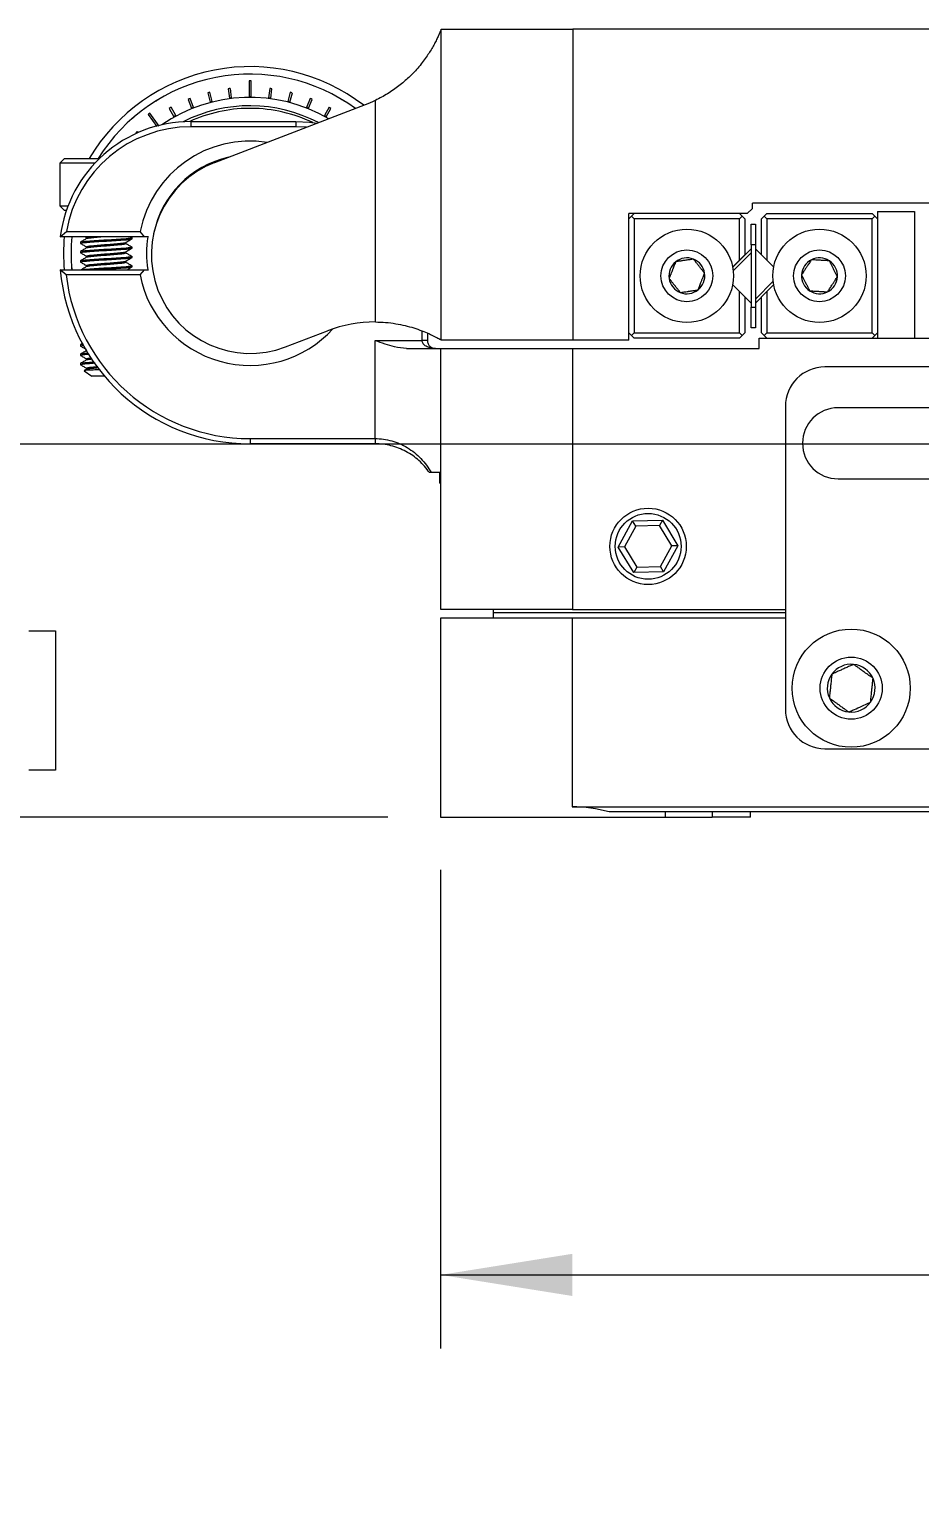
# Model space of a CAD drawing. Header units: millimetres. Extents: x 2 to 278, y 1 to 215.
# Drawn here: x 30.96 to 52.44, y 88.8 to 124.09 of the extents above; entities that cross this region are included whole.
import ezdxf

# ---------------------------------------------------------------- set-up
doc = ezdxf.new("R2010")
doc.units = ezdxf.units.MM
doc.styles.add('SLDTEXTSTYLE0', font='TXT', dxfattribs={"width": 0.75})
doc.dimstyles.new('SLDDIMSTYLE0', dxfattribs={"dimtxt": 2.116667, "dimasz": 3.175, "dimexe": 0, "dimexo": 0.0625, "dimgap": 0.529167, "dimtad": 0, "dimtih": 1, "dimtoh": 1, "dimdec": 1, "dimlfac": 2, "dimrnd": 1e-09, "dimzin": 12, "dimdsep": 46, "dimtxsty": 'SLDTEXTSTYLE0', "dimsah": 1, "dimcen": 0.09, "dimadec": 0, "dimazin": 3, "dimtfac": 1, "dimtdec": 1, "dimtofl": 0, "dimtmove": 0, "dimatfit": 3, "dimfxl": 1, "dimfrac": 2, "dimtolj": 1, "dimtzin": 12, "dimarcsym": 0})
doc.dimstyles.new('SLDDIMSTYLE5', dxfattribs={"dimtxt": 2.116667, "dimasz": 3.175, "dimexe": 0, "dimexo": 0.0625, "dimgap": 0.529167, "dimtad": 0, "dimtih": 1, "dimtoh": 1, "dimdec": 1, "dimlfac": 2, "dimrnd": 1e-09, "dimzin": 4, "dimdsep": 46, "dimtxsty": 'SLDTEXTSTYLE0', "dimsah": 1, "dimcen": 0.09, "dimadec": 0, "dimazin": 1, "dimtfac": 1, "dimtdec": 1, "dimtmove": 0, "dimatfit": 0, "dimfxl": 1, "dimfrac": 2, "dimtolj": 1, "dimtzin": 12, "dimarcsym": 0})

# ---------------------------------------------------------------- blocks, each defined once
blk = doc.blocks.new('_D_7')
at = {"color": 7, "linetype": 'Continuous', "lineweight": 0}
for p, q in [((97.852, 108.976), (97.852, 92.279)), ((40.882, 103.823), (40.882, 92.279)), ((65.489, 96.009), (64.845, 96.009)), ((64.845, 96.009), (64.845, 92.646)), ((73.246, 96.009), (73.89, 96.009)), ((73.89, 96.009), (73.89, 92.646)), ((40.882, 94.057), (62.308, 94.057)), ((97.852, 94.057), (76.427, 94.057)), ((64.845, 92.646), (65.489, 92.646)), ((73.89, 92.646), (73.246, 92.646))]:
    blk.add_line(p, q, dxfattribs=at)
at = {"color": 7, "linetype": 'Continuous', "lineweight": 18}
for points in [[(40.882, 94.057), (44.057, 93.549), (44.057, 94.565)], [(97.852, 94.057), (94.677, 94.565), (94.677, 93.549)]]:
    blk.add_solid(points, dxfattribs=at)
at = {"color": 7, "linetype": 'Continuous', "lineweight": 18, "char_height": 2.1167, "attachment_point": 1, "style": 'SLDTEXTSTYLE0'}
for s, insert in [('113.9mm', (63.203, 99.167)), ('4.49in', (65.489, 95.375)), ('NOMINAL', (62.737, 91.582))]:
    blk.add_mtext(s, dxfattribs=dict(at, insert=insert))
blk = doc.blocks.new('_D_8')
at = {"color": 7, "linetype": 'Continuous', "lineweight": 0}
for p, q in [((27.064, 114.088), (27.064, 120.438)), ((55.233, 114.088), (25.286, 114.088)), ((23.186, 109.591), (22.542, 109.591)), ((22.542, 109.591), (22.542, 106.228)), ((30.943, 109.591), (31.587, 109.591)), ((31.587, 109.591), (31.587, 106.228)), ((22.542, 106.228), (23.186, 106.228)), ((31.587, 106.228), (30.943, 106.228)), ((39.612, 105.093), (25.286, 105.093)), ((27.064, 105.093), (27.064, 98.743))]:
    blk.add_line(p, q, dxfattribs=at)
at = {"color": 7, "linetype": 'Continuous', "lineweight": 18}
for points in [[(27.064, 114.088), (27.572, 117.263), (26.556, 117.263)], [(27.064, 105.093), (26.556, 101.918), (27.572, 101.918)]]:
    blk.add_solid(points, dxfattribs=at)
at = {"color": 7, "linetype": 'Continuous', "lineweight": 18, "char_height": 2.1167, "attachment_point": 1, "style": 'SLDTEXTSTYLE0'}
for s, insert in [('18.0mm', (21.682, 112.749)), ('0.71in', (23.186, 108.956))]:
    blk.add_mtext(s, dxfattribs=dict(at, insert=insert))

msp = doc.modelspace()

# ---------------------------------------------------------------- linework, layer by layer
at = {"color": 7, "linetype": 'Continuous', "lineweight": 18}
for p, q in [((40.895, 116.6), (40.895, 124.093)), ((40.895, 124.093), (44.07, 124.093)), ((44.07, 124.093), (44.07, 116.6)), ((70.219, 124.093), (44.07, 124.093)), ((36.259, 122.846), (36.259, 122.464)), ((36.31, 122.464), (36.31, 122.846)), ((35.265, 122.561), (35.322, 122.339)), ((35.371, 122.352), (35.314, 122.574)), ((35.758, 122.659), (35.787, 122.431)), ((35.837, 122.437), (35.808, 122.665)), ((36.761, 122.665), (36.732, 122.437)), ((36.782, 122.431), (36.811, 122.659)), ((37.255, 122.574), (37.197, 122.352)), ((37.247, 122.339), (37.304, 122.561)), ((34.335, 122.186), (34.445, 121.985)), ((34.49, 122.01), (34.379, 122.211)), ((34.788, 122.403), (34.873, 122.19)), ((34.92, 122.208), (34.835, 122.422)), ((35.432, 120.881), (39.073, 122.278)), ((36.253, 122.179), (36.253, 122.185)), ((36.316, 122.179), (36.316, 122.185)), ((37.733, 122.422), (37.649, 122.208)), ((37.696, 122.19), (37.781, 122.403)), ((38.189, 122.211), (38.079, 122.01)), ((38.123, 121.985), (38.234, 122.186)), ((39.307, 117.035), (39.307, 122.379)), ((33.823, 122.038), (34.031, 121.751)), ((34.088, 121.759), (33.864, 122.068)), ((34.856, 121.868), (34.856, 121.741)), ((34.856, 121.868), (37.389, 121.868)), ((37.389, 121.868), (37.389, 121.741)), ((33.527, 121.592), (33.539, 121.579)), ((33.592, 121.597), (33.564, 121.627)), ((37.389, 121.741), (34.856, 121.741)), ((37.645, 121.73), (37.389, 121.741)), ((31.805, 120.975), (31.693, 120.862)), ((31.693, 120.862), (31.693, 119.837)), ((32.537, 120.862), (31.693, 120.862)), ((31.805, 120.975), (32.648, 120.975)), ((31.693, 119.837), (31.805, 119.725)), ((31.693, 119.837), (31.894, 119.837)), ((31.853, 119.725), (31.805, 119.725)), ((45.423, 116.6), (45.423, 119.648)), ((48.281, 119.648), (45.423, 119.648)), ((45.487, 119.585), (45.55, 119.648)), ((48.096, 119.648), (48.16, 119.585)), ((48.281, 119.648), (48.408, 119.775)), ((66.039, 119.902), (48.408, 119.902)), ((48.408, 119.775), (48.408, 119.902)), ((48.687, 119.585), (48.75, 119.648)), ((48.75, 119.648), (51.296, 119.648)), ((51.296, 119.648), (51.36, 119.585)), ((51.423, 119.696), (51.423, 119.521)), ((51.423, 119.696), (52.312, 119.696)), ((52.312, 119.696), (52.312, 116.648)), ((45.423, 119.521), (45.487, 119.585)), ((45.487, 119.585), (45.55, 119.521)), ((45.55, 119.521), (45.55, 116.775)), ((48.096, 119.521), (45.55, 119.521)), ((48.16, 119.585), (48.096, 119.521)), ((48.096, 118.528), (48.096, 119.521)), ((48.16, 119.585), (48.223, 119.521)), ((48.223, 119.521), (48.223, 118.655)), ((48.377, 119.395), (48.477, 119.395)), ((48.377, 118.895), (48.377, 119.395)), ((48.477, 119.395), (48.477, 118.895)), ((48.623, 119.521), (48.687, 119.585)), ((48.623, 118.655), (48.623, 119.521)), ((48.687, 119.585), (48.75, 119.521)), ((51.296, 119.521), (48.75, 119.521)), ((48.75, 119.521), (48.75, 118.528)), ((51.36, 119.585), (51.296, 119.521)), ((51.296, 116.775), (51.296, 119.521)), ((51.36, 119.585), (51.423, 119.521)), ((51.423, 119.521), (51.423, 116.775)), ((31.705, 119.09), (31.853, 119.217)), ((33.737, 119.09), (31.705, 119.09)), ((31.853, 119.217), (33.63, 119.217)), ((32.193, 118.959), (32.193, 118.931)), ((32.303, 119.09), (32.339, 119.069)), ((32.339, 119.072), (32.339, 119.046)), ((33.297, 118.931), (33.297, 118.959)), ((33.429, 119.064), (33.386, 119.09)), ((33.443, 119.044), (33.443, 119.072)), ((33.737, 119.09), (33.63, 119.217)), ((33.837, 119.09), (33.737, 119.09)), ((32.193, 118.734), (32.193, 118.706)), ((32.339, 118.847), (32.339, 118.821)), ((32.339, 118.622), (32.339, 118.596)), ((33.297, 118.706), (33.297, 118.734)), ((33.443, 118.819), (33.443, 118.847)), ((33.443, 118.594), (33.443, 118.622)), ((47.929, 118.354), (48.377, 118.802)), ((47.942, 118.267), (48.377, 118.702)), ((48.223, 118.655), (48.096, 118.528)), ((48.477, 118.895), (48.377, 118.895)), ((48.377, 118.895), (48.377, 117.395)), ((48.477, 118.895), (48.477, 117.395)), ((48.623, 118.655), (48.477, 118.802)), ((48.75, 118.528), (48.623, 118.655)), ((31.846, 118.169), (31.705, 118.296)), ((31.705, 118.296), (33.737, 118.296)), ((32.193, 118.509), (32.193, 118.481)), ((32.293, 118.416), (32.3, 118.417)), ((32.339, 118.397), (32.339, 118.371)), ((33.297, 118.481), (33.297, 118.509)), ((33.443, 118.369), (33.443, 118.397)), ((33.63, 118.169), (33.737, 118.296)), ((33.737, 118.296), (33.837, 118.296)), ((48.096, 118.528), (47.928, 118.36)), ((48.918, 118.36), (48.75, 118.528)), ((33.63, 118.169), (31.846, 118.169)), ((47.928, 117.936), (48.096, 117.768)), ((48.477, 117.588), (48.906, 118.017)), ((48.75, 117.768), (48.918, 117.936)), ((48.096, 116.775), (48.096, 117.768)), ((48.096, 117.768), (48.223, 117.641)), ((48.223, 117.641), (48.377, 117.488)), ((48.223, 117.641), (48.223, 116.775)), ((48.477, 117.488), (48.623, 117.634)), ((48.623, 117.641), (48.75, 117.768)), ((48.623, 116.775), (48.623, 117.641)), ((48.75, 117.768), (48.75, 116.775)), ((48.377, 117.395), (48.477, 117.395)), ((48.377, 116.895), (48.377, 117.395)), ((48.477, 117.395), (48.477, 116.895)), ((37.139, 116.435), (38.153, 116.824)), ((40.437, 116.585), (40.437, 116.821)), ((48.477, 116.895), (48.377, 116.895)), ((32.193, 116.484), (32.193, 116.456)), ((32.252, 116.521), (32.195, 116.487)), ((39.301, 114.224), (39.301, 116.585)), ((39.301, 116.585), (40.437, 116.585)), ((40.564, 116.585), (40.437, 116.585)), ((40.564, 116.768), (40.564, 116.585)), ((44.07, 116.6), (40.895, 116.6)), ((45.423, 116.6), (44.07, 116.6)), ((45.487, 116.712), (45.423, 116.775)), ((45.487, 116.712), (45.55, 116.775)), ((45.55, 116.648), (45.487, 116.712)), ((45.55, 116.775), (48.096, 116.775)), ((48.096, 116.648), (45.55, 116.648)), ((48.16, 116.712), (48.096, 116.775)), ((48.16, 116.712), (48.096, 116.648)), ((48.223, 116.775), (48.16, 116.712)), ((48.566, 116.394), (48.566, 116.648)), ((48.566, 116.648), (65.711, 116.648)), ((48.687, 116.712), (48.623, 116.775)), ((48.687, 116.712), (48.75, 116.775)), ((48.75, 116.648), (48.687, 116.712)), ((48.75, 116.775), (51.296, 116.775)), ((51.36, 116.712), (51.296, 116.775)), ((51.36, 116.712), (51.296, 116.648)), ((51.423, 116.775), (51.36, 116.712)), ((51.423, 116.775), (51.423, 116.648)), ((32.193, 116.259), (32.193, 116.231)), ((32.339, 116.147), (32.339, 116.121)), ((40.055, 116.394), (40.888, 116.394)), ((40.888, 110.101), (40.888, 116.394)), ((40.888, 116.394), (44.063, 116.394)), ((44.063, 116.394), (44.063, 110.101)), ((44.063, 116.394), (48.566, 116.394)), ((32.193, 116.034), (32.193, 116.006)), ((32.279, 115.855), (32.466, 115.725)), ((32.342, 115.898), (32.282, 115.863)), ((32.339, 115.922), (32.339, 115.896)), ((64.123, 115.952), (50.153, 115.952)), ((32.775, 115.725), (32.466, 115.725)), ((49.201, 114.999), (49.201, 107.697)), ((56.017, 114.968), (50.471, 114.968)), ((36.284, 114.224), (39.301, 114.224)), ((36.284, 114.224), (36.284, 114.097)), ((39.301, 114.097), (36.284, 114.097)), ((39.301, 114.224), (39.301, 114.097)), ((40.656, 113.403), (40.613, 113.403)), ((40.888, 113.403), (40.656, 113.403)), ((40.856, 113.403), (40.856, 113.149)), ((40.888, 113.149), (40.856, 113.149)), ((50.471, 113.253), (55.984, 113.253)), ((45.169, 111.608), (45.514, 112.239)), ((45.514, 112.239), (46.234, 112.256)), ((45.591, 112.114), (45.514, 112.239)), ((46.234, 112.256), (46.163, 112.127)), ((46.234, 112.256), (46.607, 111.641)), ((45.591, 112.114), (45.315, 111.612)), ((46.163, 112.127), (45.591, 112.114)), ((46.461, 111.637), (46.163, 112.127)), ((45.315, 111.612), (45.169, 111.608)), ((45.542, 110.994), (45.169, 111.608)), ((45.315, 111.612), (45.613, 111.122)), ((46.186, 111.135), (46.461, 111.637)), ((46.607, 111.641), (46.262, 111.01)), ((46.607, 111.641), (46.461, 111.637)), ((45.613, 111.122), (45.542, 110.994)), ((46.262, 111.01), (45.542, 110.994)), ((45.613, 111.122), (46.186, 111.135)), ((46.262, 111.01), (46.186, 111.135)), ((40.882, 109.895), (40.882, 105.093)), ((44.057, 109.895), (40.882, 109.895)), ((44.063, 110.101), (40.888, 110.101)), ((42.152, 110.101), (42.152, 110.022)), ((49.201, 110.022), (42.152, 110.022)), ((42.152, 110.022), (42.152, 109.895)), ((44.057, 109.895), (44.057, 105.347)), ((49.201, 109.895), (44.057, 109.895)), ((44.063, 110.101), (49.201, 110.101)), ((50.153, 106.744), (64.123, 106.744)), ((44.057, 105.347), (70.219, 105.347)), ((69.33, 105.22), (44.946, 105.22)), ((46.302, 105.22), (46.302, 105.093)), ((47.432, 105.22), (47.432, 105.093)), ((48.362, 105.093), (48.362, 105.22)), ((40.882, 105.093), (46.302, 105.093)), ((46.302, 105.093), (47.432, 105.093)), ((48.362, 105.093), (47.432, 105.093))]:
    msp.add_line(p, q, dxfattribs=at)
at = {"color": 7, "linetype": 'Continuous', "lineweight": 18, "flags": 128}
msp.add_lwpolyline([(37.389, 121.868), (37.721, 121.851), (37.897, 121.827)], dxfattribs=at)
at = {"color": 7, "linetype": 'Continuous', "lineweight": 18}
for centre, radius in [((46.823, 118.148), 1.125), ((50.023, 118.148), 1.125), ((46.823, 118.148), 0.625), ((50.023, 118.148), 0.625), ((45.888, 111.625), 0.921), ((45.888, 111.625), 0.794), ((50.788, 108.205), 1.425), ((50.788, 108.205), 0.75)]:
    msp.add_circle(centre, radius, dxfattribs=at)
for centre, radius, start, end in [((36.284, 118.693), 4.5, 52.4503, 149.5303), ((36.284, 118.693), 4.318, 53.9393, 148.0988), ((36.284, 118.693), 4.153, 89.6496, 90.3504), ((36.284, 118.693), 4.001, 104.0362, 104.7638), ((36.284, 118.693), 4.001, 96.8362, 97.5638), ((36.284, 118.693), 3.771, 89.6141, 90.3859), ((36.284, 118.693), 4.001, 82.4362, 83.1638), ((36.284, 118.693), 4.001, 75.2362, 75.9638), ((36.284, 118.693), 3.758, 59.6639, 124.5121), ((36.284, 118.693), 4.001, 118.4362, 119.1638), ((36.284, 118.693), 3.556, 62.3204, 116.9539), ((36.284, 118.693), 4.001, 111.2362, 111.9638), ((36.284, 118.693), 3.493, 90.5209, 114.6243), ((36.284, 118.693), 3.771, 111.2141, 111.9859), ((36.284, 118.693), 3.771, 104.0141, 104.7859), ((36.284, 118.693), 3.771, 96.8141, 97.5859), ((36.284, 118.693), 3.493, 89.4791, 90.5209), ((36.284, 118.693), 3.486, 89.4791, 90.5209), ((36.284, 118.693), 3.493, 64.3752, 89.4791), ((36.284, 118.693), 3.771, 82.4141, 83.1859), ((36.284, 118.693), 3.771, 75.2141, 75.9859), ((36.284, 118.693), 3.771, 68.0141, 68.7859), ((36.284, 118.693), 4.001, 68.0362, 68.7638), ((36.284, 118.693), 4.001, 60.8362, 61.5638), ((37.935, 125.243), 3.175, 291, 295.607), ((34.856, 118.693), 3.175, 90, 172.8192), ((36.284, 118.693), 4.153, 125.6496, 126.3504), ((36.284, 118.693), 3.771, 118.4141, 119.1859), ((36.284, 118.693), 3.771, 60.8141, 61.5859), ((34.856, 118.693), 3.048, 90, 170.1031), ((36.284, 118.693), 4.001, 132.8362, 133.5638), ((36.284, 118.693), 2.705, 81.2223, 168.8334), ((36.285, 118.658), 2.381, 111, 291), ((36.284, 118.693), 2.373, 102.6619, 168.6166), ((36.284, 118.693), 4.5, 174.9403, 185.0597), ((36.284, 118.693), 4.318, 174.7264, 185.2736), ((36.284, 118.693), 2.5, 170.8155, 189.163), ((46.823, 118.148), 0.433, 68.4628, 128.4628), ((50.023, 118.148), 0.433, 56.5529, 116.5529), ((36.284, 118.693), 4.596, 184.9538, 270), ((46.823, 118.148), 0.433, 128.4628, 188.4628), ((46.823, 118.148), 0.433, 8.4628, 68.4628), ((50.023, 118.148), 0.433, 116.5529, 176.5529), ((50.023, 118.148), 0.433, 356.5529, 56.5529), ((36.284, 118.693), 4.469, 186.7319, 270), ((36.284, 118.693), 2.705, 191.1666, 317.6556), ((46.823, 118.148), 0.433, 188.4628, 248.4628), ((46.823, 118.148), 0.433, 308.4628, 8.4628), ((50.023, 118.148), 0.433, 176.5529, 236.5529), ((50.023, 118.148), 0.433, 296.5529, 356.5529), ((46.823, 118.148), 0.433, 248.4628, 308.4628), ((50.023, 118.148), 0.433, 236.5529, 296.5529), ((39.291, 113.86), 3.175, 89.7106, 111), ((50.153, 114.999), 0.953, 90, 180), ((50.471, 114.11), 0.857, 90, 270), ((50.788, 108.205), 0.577, 84.2105, 144.2105), ((50.788, 108.205), 0.577, 24.2105, 84.2105), ((50.788, 108.205), 0.577, 144.2105, 204.2105), ((50.788, 108.205), 0.577, 324.2105, 24.2105), ((50.153, 107.697), 0.953, 180, 270), ((50.788, 108.205), 0.577, 204.2105, 264.2105), ((50.788, 108.205), 0.577, 264.2105, 324.2105), ((44.057, 102.172), 3.175, 73.7398, 90)]:
    msp.add_arc(centre, radius, start, end, dxfattribs=at)
for points, knots in [([(40.895, 124.093), (40.894, 124.091), (40.892, 124.087), (40.88, 124.057), (40.866, 124.02), (40.844, 123.97), (40.811, 123.895), (40.761, 123.793), (40.702, 123.683), (40.634, 123.569), (40.556, 123.448), (40.464, 123.321), (40.36, 123.19), (40.243, 123.06), (40.123, 122.939), (39.999, 122.829), (39.875, 122.728), (39.743, 122.63), (39.603, 122.539), (39.458, 122.454), (39.358, 122.404), (39.307, 122.379)], [0, 0, 0, 0, 0.0379718, 0.0773851, 0.1040283, 0.1308986, 0.1857691, 0.2413887, 0.2974278, 0.3544156, 0.4116408, 0.475182, 0.5390173, 0.6038186, 0.6689844, 0.7235386, 0.778373, 0.8341925, 0.8904074, 0.9449609, 1, 1, 1, 1]), ([(34.002, 122.358), (34.016, 122.367), (34.044, 122.384), (34.076, 122.404), (34.094, 122.414), (34.095, 122.415), (34.096, 122.415)], [0, 0, 0, 0, 0.250221, 0.499886, 0.749549, 1, 1, 1, 1]), ([(38.481, 122.41), (38.481, 122.41), (38.482, 122.41), (38.486, 122.407), (38.501, 122.399), (38.524, 122.385), (38.541, 122.374), (38.545, 122.372)], [0, 0, 0, 0, 0.151979, 0.303861, 0.606574, 0.909119, 1, 1, 1, 1]), ([(33.421, 121.925), (33.421, 121.925), (33.421, 121.925), (33.425, 121.929), (33.438, 121.94), (33.465, 121.964), (33.49, 121.985), (33.502, 121.995)], [0, 0, 0, 0, 0.1253617, 0.2506431, 0.5003389, 0.749896, 1, 1, 1, 1]), ([(32.206, 118.927), (32.201, 118.928), (32.176, 118.935), (32.23, 118.946), (32.363, 118.958), (32.572, 118.974), (32.818, 118.987), (33.063, 119.001), (33.272, 119.016), (33.405, 119.029), (33.456, 119.039), (33.44, 119.045), (33.438, 119.045)], [0, 0, 0, 0, 0.033147, 0.153506, 0.27011, 0.391524, 0.509827, 0.628131, 0.749544, 0.866149, 0.986508, 1, 1, 1, 1]), ([(32.342, 119.048), (32.318, 119.034), (32.269, 119.005), (32.22, 118.977), (32.195, 118.962)], [0, 0, 0, 0, 0.499634, 1, 1, 1, 1]), ([(32.196, 118.927), (32.221, 118.913), (32.268, 118.885), (32.316, 118.858), (32.339, 118.844)], [0, 0, 0, 0, 0.514965, 1, 1, 1, 1]), ([(32.203, 118.962), (32.211, 118.966), (32.23, 118.975), (32.366, 118.987), (32.571, 119.002), (32.818, 119.016), (33.063, 119.029), (33.259, 119.043), (33.385, 119.055), (33.437, 119.064), (33.441, 119.07), (33.443, 119.072)], [0, 0, 0, 0, 0.101227, 0.226937, 0.357831, 0.485373, 0.612914, 0.743809, 0.846217, 0.950515, 1, 1, 1, 1]), ([(32.339, 119.072), (32.342, 119.077), (32.347, 119.083), (32.394, 119.089), (32.404, 119.09)], [0, 0, 0, 0, 0.788555, 1, 1, 1, 1]), ([(32.339, 118.847), (32.346, 118.852), (32.361, 118.861), (32.471, 118.874), (32.629, 118.889), (32.818, 118.903), (33.006, 118.917), (33.165, 118.932), (33.27, 118.945), (33.301, 118.955), (33.296, 118.96), (33.296, 118.96)], [0, 0, 0, 0, 0.124995, 0.246073, 0.372168, 0.495018, 0.617868, 0.743963, 0.865041, 0.990036, 1, 1, 1, 1]), ([(32.35, 119.048), (32.355, 119.051), (32.369, 119.06), (32.473, 119.071), (32.589, 119.083), (32.669, 119.089), (32.685, 119.09)], [0, 0, 0, 0, 0.240454, 0.568116, 0.909358, 1, 1, 1, 1]), ([(32.35, 118.823), (32.355, 118.826), (32.369, 118.835), (32.472, 118.846), (32.629, 118.861), (32.818, 118.875), (33.007, 118.888), (33.163, 118.904), (33.261, 118.914), (33.274, 118.921), (33.278, 118.924)], [0, 0, 0, 0, 0.099631, 0.235398, 0.37679, 0.514543, 0.652296, 0.793689, 0.929455, 1, 1, 1, 1]), ([(33.429, 118.839), (33.406, 118.853), (33.358, 118.881), (33.311, 118.91), (33.287, 118.924)], [0, 0, 0, 0, 0.500054, 1, 1, 1, 1]), ([(33.296, 118.96), (33.321, 118.975), (33.369, 119.003), (33.418, 119.031), (33.442, 119.045)], [0, 0, 0, 0, 0.4999313, 1, 1, 1, 1]), ([(32.206, 118.702), (32.201, 118.703), (32.176, 118.71), (32.23, 118.721), (32.363, 118.733), (32.572, 118.749), (32.818, 118.762), (33.063, 118.776), (33.272, 118.791), (33.405, 118.804), (33.456, 118.814), (33.44, 118.82), (33.438, 118.82)], [0, 0, 0, 0, 0.033147, 0.153506, 0.27011, 0.391524, 0.509827, 0.628131, 0.749544, 0.866149, 0.986508, 1, 1, 1, 1]), ([(32.206, 118.477), (32.201, 118.478), (32.176, 118.485), (32.23, 118.496), (32.363, 118.508), (32.572, 118.524), (32.818, 118.537), (33.063, 118.551), (33.272, 118.566), (33.405, 118.579), (33.456, 118.589), (33.44, 118.595), (33.438, 118.595)], [0, 0, 0, 0, 0.033147, 0.153506, 0.27011, 0.391524, 0.509827, 0.628131, 0.749544, 0.866149, 0.986508, 1, 1, 1, 1]), ([(32.342, 118.823), (32.318, 118.809), (32.269, 118.78), (32.22, 118.752), (32.195, 118.737)], [0, 0, 0, 0, 0.499634, 1, 1, 1, 1]), ([(32.342, 118.598), (32.318, 118.584), (32.269, 118.555), (32.22, 118.527), (32.195, 118.512)], [0, 0, 0, 0, 0.499634, 1, 1, 1, 1]), ([(32.196, 118.702), (32.221, 118.688), (32.268, 118.66), (32.316, 118.633), (32.339, 118.619)], [0, 0, 0, 0, 0.514965, 1, 1, 1, 1]), ([(32.203, 118.737), (32.211, 118.741), (32.23, 118.75), (32.366, 118.762), (32.571, 118.777), (32.818, 118.791), (33.063, 118.804), (33.259, 118.818), (33.385, 118.83), (33.437, 118.839), (33.441, 118.845), (33.443, 118.847)], [0, 0, 0, 0, 0.101227, 0.226937, 0.357831, 0.485373, 0.612914, 0.743809, 0.846217, 0.950515, 1, 1, 1, 1]), ([(32.203, 118.512), (32.211, 118.516), (32.23, 118.525), (32.366, 118.537), (32.571, 118.552), (32.818, 118.566), (33.063, 118.579), (33.259, 118.593), (33.385, 118.605), (33.437, 118.614), (33.441, 118.62), (33.443, 118.622)], [0, 0, 0, 0, 0.1012266, 0.2269367, 0.3578314, 0.4853727, 0.6129141, 0.7438087, 0.8462171, 0.9505149, 1, 1, 1, 1]), ([(32.339, 118.622), (32.346, 118.627), (32.361, 118.636), (32.471, 118.649), (32.629, 118.664), (32.818, 118.678), (33.006, 118.692), (33.165, 118.707), (33.27, 118.72), (33.301, 118.73), (33.296, 118.735), (33.296, 118.735)], [0, 0, 0, 0, 0.124995, 0.246073, 0.372168, 0.495018, 0.617868, 0.743963, 0.865041, 0.990036, 1, 1, 1, 1]), ([(32.35, 118.598), (32.355, 118.601), (32.369, 118.61), (32.472, 118.621), (32.629, 118.636), (32.818, 118.65), (33.007, 118.663), (33.163, 118.679), (33.261, 118.689), (33.274, 118.696), (33.278, 118.699)], [0, 0, 0, 0, 0.099631, 0.235398, 0.37679, 0.514543, 0.652296, 0.793689, 0.929455, 1, 1, 1, 1]), ([(33.429, 118.614), (33.406, 118.628), (33.358, 118.656), (33.311, 118.685), (33.287, 118.699)], [0, 0, 0, 0, 0.500054, 1, 1, 1, 1]), ([(33.296, 118.735), (33.321, 118.75), (33.369, 118.778), (33.418, 118.806), (33.442, 118.82)], [0, 0, 0, 0, 0.499931, 1, 1, 1, 1]), ([(33.296, 118.51), (33.321, 118.525), (33.369, 118.553), (33.418, 118.581), (33.442, 118.595)], [0, 0, 0, 0, 0.4999313, 1, 1, 1, 1]), ([(31.983, 118.319), (31.982, 118.329), (31.98, 118.35), (31.98, 118.35), (31.98, 118.349)], [0, 0, 0, 0, 0.499059, 1, 1, 1, 1]), ([(32.196, 118.477), (32.221, 118.463), (32.268, 118.435), (32.316, 118.408), (32.339, 118.394)], [0, 0, 0, 0, 0.514965, 1, 1, 1, 1]), ([(32.342, 118.373), (32.318, 118.359), (32.274, 118.333), (32.229, 118.307), (32.21, 118.296)], [0, 0, 0, 0, 0.556153, 1, 1, 1, 1]), ([(32.232, 118.296), (32.235, 118.297), (32.251, 118.303), (32.37, 118.312), (32.571, 118.327), (32.818, 118.34), (33.063, 118.354), (33.259, 118.368), (33.385, 118.38), (33.437, 118.389), (33.441, 118.395), (33.443, 118.397)], [0, 0, 0, 0, 0.02537, 0.16169, 0.303633, 0.441938, 0.580244, 0.722186, 0.833238, 0.946338, 1, 1, 1, 1]), ([(32.339, 118.397), (32.346, 118.402), (32.361, 118.411), (32.471, 118.424), (32.629, 118.439), (32.818, 118.453), (33.006, 118.467), (33.165, 118.482), (33.27, 118.495), (33.301, 118.505), (33.296, 118.51), (33.296, 118.51)], [0, 0, 0, 0, 0.124995, 0.246073, 0.372168, 0.495018, 0.617868, 0.743963, 0.865041, 0.990036, 1, 1, 1, 1]), ([(32.35, 118.373), (32.355, 118.376), (32.369, 118.385), (32.472, 118.396), (32.629, 118.411), (32.818, 118.425), (33.007, 118.438), (33.163, 118.454), (33.261, 118.464), (33.274, 118.471), (33.278, 118.474)], [0, 0, 0, 0, 0.099631, 0.235398, 0.37679, 0.514543, 0.652296, 0.793689, 0.929455, 1, 1, 1, 1]), ([(32.545, 118.296), (32.557, 118.297), (32.634, 118.303), (32.821, 118.312), (33.062, 118.326), (33.272, 118.341), (33.405, 118.354), (33.456, 118.364), (33.44, 118.37), (33.438, 118.37)], [0, 0, 0, 0, 0.032473, 0.220585, 0.408697, 0.601755, 0.787166, 0.978546, 1, 1, 1, 1]), ([(33.429, 118.389), (33.406, 118.403), (33.358, 118.431), (33.311, 118.46), (33.287, 118.474)], [0, 0, 0, 0, 0.500054, 1, 1, 1, 1]), ([(33.315, 118.296), (33.333, 118.307), (33.375, 118.331), (33.418, 118.356), (33.442, 118.37)], [0, 0, 0, 0, 0.4275811, 1, 1, 1, 1]), ([(46.554, 118.487), (46.548, 118.474), (46.538, 118.446), (46.52, 118.403), (46.503, 118.358), (46.488, 118.32), (46.473, 118.283), (46.46, 118.25), (46.446, 118.214), (46.434, 118.184), (46.42, 118.148), (46.407, 118.116), (46.398, 118.092), (46.395, 118.085)], [0, 0, 0, 0, 0.1079949, 0.2169975, 0.3276045, 0.4397825, 0.4925022, 0.5892251, 0.6727124, 0.7521715, 0.8138778, 0.9378099, 1, 1, 1, 1]), ([(46.982, 118.551), (46.975, 118.55), (46.953, 118.547), (46.916, 118.541), (46.869, 118.534), (46.828, 118.528), (46.788, 118.522), (46.75, 118.517), (46.71, 118.511), (46.679, 118.506), (46.645, 118.501), (46.604, 118.495), (46.57, 118.49), (46.554, 118.487)], [0, 0, 0, 0, 0.053887, 0.162195, 0.271944, 0.383478, 0.439828, 0.545428, 0.633178, 0.712361, 0.752201, 0.875747, 1, 1, 1, 1]), ([(47.251, 118.212), (47.248, 118.216), (47.238, 118.228), (47.225, 118.245), (47.208, 118.267), (47.189, 118.29), (47.166, 118.319), (47.143, 118.349), (47.119, 118.379), (47.096, 118.408), (47.073, 118.436), (47.051, 118.465), (47.032, 118.488), (47.013, 118.512), (46.997, 118.532), (46.986, 118.546), (46.982, 118.551)], [0, 0, 0, 0, 0.038848, 0.116619, 0.155556, 0.238802, 0.322768, 0.407795, 0.493762, 0.573778, 0.654701, 0.736737, 0.819573, 0.864599, 0.954816, 1, 1, 1, 1]), ([(49.83, 118.536), (49.821, 118.523), (49.805, 118.499), (49.78, 118.46), (49.753, 118.42), (49.73, 118.385), (49.708, 118.352), (49.689, 118.323), (49.668, 118.291), (49.65, 118.263), (49.629, 118.231), (49.609, 118.202), (49.596, 118.181), (49.591, 118.174)], [0, 0, 0, 0, 0.1079949, 0.2169975, 0.3276045, 0.4397825, 0.4925022, 0.5892251, 0.6727124, 0.7521715, 0.8138778, 0.9378099, 1, 1, 1, 1]), ([(50.262, 118.51), (50.254, 118.51), (50.233, 118.511), (50.195, 118.514), (50.147, 118.516), (50.106, 118.519), (50.065, 118.521), (50.028, 118.524), (49.987, 118.526), (49.956, 118.528), (49.921, 118.53), (49.88, 118.533), (49.846, 118.535), (49.83, 118.536)], [0, 0, 0, 0, 0.053887, 0.162195, 0.271944, 0.383478, 0.439828, 0.545428, 0.633178, 0.712361, 0.752201, 0.875747, 1, 1, 1, 1]), ([(50.455, 118.122), (50.453, 118.127), (50.446, 118.141), (50.436, 118.16), (50.424, 118.185), (50.411, 118.212), (50.394, 118.245), (50.377, 118.279), (50.36, 118.313), (50.344, 118.346), (50.327, 118.378), (50.311, 118.411), (50.298, 118.438), (50.284, 118.465), (50.273, 118.488), (50.264, 118.504), (50.262, 118.51)], [0, 0, 0, 0, 0.038848, 0.116619, 0.155556, 0.238802, 0.322768, 0.407795, 0.493762, 0.573778, 0.654701, 0.736737, 0.819573, 0.864599, 0.954816, 1, 1, 1, 1]), ([(46.395, 118.085), (46.402, 118.075), (46.418, 118.056), (46.437, 118.032), (46.456, 118.008), (46.474, 117.985), (46.496, 117.957), (46.516, 117.932), (46.531, 117.913), (46.547, 117.893), (46.566, 117.869), (46.59, 117.839), (46.609, 117.815), (46.627, 117.792), (46.644, 117.77), (46.658, 117.754), (46.664, 117.746)], [0, 0, 0, 0, 0.0901039, 0.1804119, 0.2204419, 0.3008831, 0.3822675, 0.4647118, 0.5062343, 0.5476163, 0.6309797, 0.7155764, 0.801326, 0.844454, 0.9221578, 1, 1, 1, 1]), ([(47.092, 117.809), (47.103, 117.837), (47.125, 117.893), (47.158, 117.975), (47.188, 118.051), (47.211, 118.111), (47.233, 118.165), (47.245, 118.196), (47.251, 118.212)], [0, 0, 0, 0, 0.216113, 0.439614, 0.593233, 0.751987, 0.875425, 1, 1, 1, 1]), ([(49.591, 118.174), (49.596, 118.163), (49.607, 118.141), (49.621, 118.114), (49.635, 118.087), (49.648, 118.061), (49.664, 118.028), (49.678, 118), (49.689, 117.978), (49.7, 117.956), (49.714, 117.928), (49.731, 117.894), (49.745, 117.866), (49.758, 117.84), (49.77, 117.815), (49.78, 117.796), (49.784, 117.787)], [0, 0, 0, 0, 0.090104, 0.180412, 0.220442, 0.300883, 0.382267, 0.464712, 0.506234, 0.547616, 0.63098, 0.715576, 0.801326, 0.844454, 0.922158, 1, 1, 1, 1]), ([(50.217, 117.761), (50.233, 117.786), (50.266, 117.836), (50.315, 117.91), (50.36, 117.978), (50.395, 118.032), (50.427, 118.08), (50.446, 118.108), (50.455, 118.122)], [0, 0, 0, 0, 0.216113, 0.439614, 0.593233, 0.751987, 0.875425, 1, 1, 1, 1]), ([(46.664, 117.746), (46.679, 117.748), (46.708, 117.752), (46.754, 117.759), (46.802, 117.766), (46.843, 117.772), (46.883, 117.778), (46.918, 117.783), (46.955, 117.789), (46.987, 117.794), (47.025, 117.799), (47.059, 117.804), (47.084, 117.808), (47.092, 117.809)], [0, 0, 0, 0, 0.107817, 0.216649, 0.327368, 0.439781, 0.497168, 0.59382, 0.672575, 0.752172, 0.813843, 0.937774, 1, 1, 1, 1]), ([(49.784, 117.787), (49.799, 117.786), (49.828, 117.784), (49.875, 117.782), (49.923, 117.779), (49.965, 117.776), (50.005, 117.774), (50.04, 117.772), (50.078, 117.769), (50.11, 117.767), (50.148, 117.765), (50.183, 117.763), (50.208, 117.761), (50.217, 117.761)], [0, 0, 0, 0, 0.107817, 0.216649, 0.327368, 0.439781, 0.497168, 0.59382, 0.672575, 0.752172, 0.813843, 0.937774, 1, 1, 1, 1]), ([(39.307, 117.035), (39.39, 117.033), (39.557, 117.028), (39.799, 116.997), (40.029, 116.951), (40.241, 116.892), (40.434, 116.824), (40.575, 116.765), (40.672, 116.719), (40.738, 116.686), (40.794, 116.657), (40.846, 116.629), (40.886, 116.605), (40.892, 116.602), (40.895, 116.6)], [0, 0, 0, 0, 0.09734, 0.197703, 0.294994, 0.39481, 0.498183, 0.604137, 0.65947, 0.715208, 0.772309, 0.829925, 0.91396, 1, 1, 1, 1]), ([(32.206, 116.452), (32.201, 116.453), (32.177, 116.46), (32.204, 116.467), (32.264, 116.473), (32.276, 116.474)], [0, 0, 0, 0, 0.1797497, 0.8324411, 1, 1, 1, 1]), ([(32.203, 116.487), (32.206, 116.491), (32.21, 116.496), (32.255, 116.5), (32.262, 116.501)], [0, 0, 0, 0, 0.8346741, 1, 1, 1, 1]), ([(40.055, 116.394), (39.961, 116.404), (39.793, 116.422), (39.54, 116.503), (39.383, 116.556), (39.302, 116.584), (39.301, 116.585)], [0, 0, 0, 0, 0.383789, 0.684789, 0.993047, 1, 1, 1, 1]), ([(40.755, 116.394), (40.714, 116.397), (40.637, 116.402), (40.548, 116.436), (40.491, 116.476), (40.461, 116.509), (40.441, 116.546), (40.439, 116.572), (40.437, 116.585)], [0, 0, 0, 0, 0.3160843, 0.5979674, 0.7185739, 0.8239653, 0.9160281, 1, 1, 1, 1]), ([(40.564, 116.585), (40.565, 116.572), (40.567, 116.546), (40.579, 116.509), (40.597, 116.476), (40.63, 116.436), (40.684, 116.402), (40.73, 116.397), (40.755, 116.394)], [0, 0, 0, 0, 0.0839719, 0.1760347, 0.2814261, 0.4020326, 0.6839157, 1, 1, 1, 1]), ([(32.206, 116.227), (32.201, 116.228), (32.176, 116.235), (32.234, 116.246), (32.312, 116.254), (32.383, 116.259), (32.388, 116.26)], [0, 0, 0, 0, 0.118927, 0.550763, 0.969128, 1, 1, 1, 1]), ([(32.342, 116.348), (32.318, 116.334), (32.269, 116.305), (32.22, 116.277), (32.195, 116.262)], [0, 0, 0, 0, 0.499634, 1, 1, 1, 1]), ([(32.342, 116.123), (32.318, 116.109), (32.269, 116.08), (32.22, 116.052), (32.195, 116.037)], [0, 0, 0, 0, 0.499634, 1, 1, 1, 1]), ([(32.196, 116.452), (32.221, 116.438), (32.265, 116.412), (32.308, 116.387), (32.328, 116.376)], [0, 0, 0, 0, 0.5582054, 1, 1, 1, 1]), ([(32.196, 116.227), (32.221, 116.213), (32.268, 116.185), (32.316, 116.158), (32.339, 116.144)], [0, 0, 0, 0, 0.5149653, 1, 1, 1, 1]), ([(32.203, 116.262), (32.212, 116.266), (32.232, 116.275), (32.308, 116.282), (32.374, 116.287), (32.374, 116.287)], [0, 0, 0, 0, 0.445485, 0.998719, 1, 1, 1, 1]), ([(32.339, 116.147), (32.345, 116.152), (32.354, 116.16), (32.421, 116.168), (32.449, 116.171)], [0, 0, 0, 0, 0.5894341, 1, 1, 1, 1]), ([(32.35, 116.123), (32.355, 116.126), (32.367, 116.134), (32.432, 116.141), (32.468, 116.145)], [0, 0, 0, 0, 0.446276, 1, 1, 1, 1]), ([(32.206, 116.002), (32.201, 116.003), (32.176, 116.01), (32.231, 116.021), (32.353, 116.033), (32.483, 116.042), (32.544, 116.046)], [0, 0, 0, 0, 0.0895719, 0.4148175, 0.7299176, 1, 1, 1, 1]), ([(32.193, 116.034), (32.203, 116.039), (32.222, 116.049), (32.349, 116.06), (32.471, 116.069), (32.523, 116.073)], [0, 0, 0, 0, 0.370331, 0.72911, 1, 1, 1, 1]), ([(32.196, 116.002), (32.221, 115.988), (32.268, 115.96), (32.316, 115.933), (32.339, 115.919)], [0, 0, 0, 0, 0.5149653, 1, 1, 1, 1]), ([(32.667, 115.883), (32.607, 115.881), (32.488, 115.877), (32.358, 115.87), (32.28, 115.864), (32.281, 115.859), (32.281, 115.858)], [0, 0, 0, 0, 0.265111, 0.527791, 0.790688, 1, 1, 1, 1]), ([(32.339, 115.922), (32.346, 115.927), (32.361, 115.936), (32.463, 115.948), (32.562, 115.957), (32.608, 115.962)], [0, 0, 0, 0, 0.357277, 0.703358, 1, 1, 1, 1]), ([(32.35, 115.898), (32.355, 115.901), (32.369, 115.91), (32.469, 115.921), (32.575, 115.931), (32.628, 115.935)], [0, 0, 0, 0, 0.269578, 0.636928, 1, 1, 1, 1]), ([(39.301, 114.224), (39.368, 114.221), (39.505, 114.216), (39.707, 114.171), (39.901, 114.102), (40.084, 114.006), (40.255, 113.886), (40.409, 113.743), (40.546, 113.582), (40.619, 113.463), (40.656, 113.403)], [0, 0, 0, 0, 0.10923, 0.220485, 0.33556, 0.455843, 0.582237, 0.715153, 0.854551, 1, 1, 1, 1]), ([(40.613, 113.403), (40.575, 113.454), (40.502, 113.555), (40.365, 113.692), (40.214, 113.813), (40.049, 113.914), (39.872, 113.995), (39.687, 114.053), (39.495, 114.09), (39.365, 114.095), (39.301, 114.097)], [0, 0, 0, 0, 0.144625, 0.28326, 0.415618, 0.541766, 0.662174, 0.777746, 0.889801, 1, 1, 1, 1]), ([(50.846, 108.779), (50.84, 108.776), (50.821, 108.768), (50.795, 108.756), (50.761, 108.741), (50.725, 108.725), (50.68, 108.704), (50.634, 108.684), (50.588, 108.663), (50.542, 108.643), (50.498, 108.623), (50.454, 108.603), (50.417, 108.586), (50.38, 108.569), (50.35, 108.556), (50.327, 108.546), (50.32, 108.542)], [0, 0, 0, 0, 0.03883, 0.1166, 0.155556, 0.238619, 0.322154, 0.407544, 0.493762, 0.57354, 0.654037, 0.736529, 0.819573, 0.864564, 0.954781, 1, 1, 1, 1]), ([(51.315, 108.442), (51.283, 108.465), (51.217, 108.512), (51.121, 108.581), (51.034, 108.644), (50.964, 108.694), (50.901, 108.74), (50.865, 108.766), (50.846, 108.779)], [0, 0, 0, 0, 0.216119, 0.439625, 0.593243, 0.751996, 0.87543, 1, 1, 1, 1]), ([(50.32, 108.542), (50.318, 108.523), (50.314, 108.484), (50.308, 108.423), (50.301, 108.358), (50.295, 108.299), (50.29, 108.245), (50.285, 108.199), (50.28, 108.152), (50.276, 108.109), (50.271, 108.059), (50.266, 108.013), (50.263, 107.979), (50.262, 107.968)], [0, 0, 0, 0, 0.107745, 0.216086, 0.327188, 0.439788, 0.516283, 0.593432, 0.672515, 0.752184, 0.81378, 0.937706, 1, 1, 1, 1]), ([(51.256, 107.867), (51.258, 107.887), (51.262, 107.926), (51.269, 107.987), (51.275, 108.051), (51.281, 108.111), (51.287, 108.164), (51.291, 108.211), (51.296, 108.257), (51.3, 108.3), (51.305, 108.351), (51.31, 108.397), (51.314, 108.43), (51.315, 108.442)], [0, 0, 0, 0, 0.107745, 0.216086, 0.327188, 0.439788, 0.516283, 0.593432, 0.672515, 0.752184, 0.81378, 0.937706, 1, 1, 1, 1]), ([(50.262, 107.968), (50.269, 107.962), (50.293, 107.945), (50.334, 107.916), (50.385, 107.879), (50.43, 107.847), (50.476, 107.814), (50.517, 107.784), (50.561, 107.752), (50.592, 107.73), (50.631, 107.702), (50.675, 107.67), (50.712, 107.644), (50.73, 107.63)], [0, 0, 0, 0, 0.053852, 0.161882, 0.271577, 0.383399, 0.439843, 0.554825, 0.632946, 0.712331, 0.752208, 0.875679, 1, 1, 1, 1]), ([(50.73, 107.63), (50.76, 107.644), (50.844, 107.682), (50.999, 107.751), (51.149, 107.819), (51.231, 107.856), (51.256, 107.867)], [0, 0, 0, 0, 0.180942, 0.506293, 0.843975, 1, 1, 1, 1])]:
    msp.add_open_spline(points, degree=3, knots=knots, dxfattribs=at)

# ---------------------------------------------------------------- dimensions: what is measured, and where the dimension line sits
dim = msp.add_linear_dim(base=(27.064, 114.088), p1=(40.882, 105.093), p2=(56.503, 114.088), angle=90, dimstyle='SLDDIMSTYLE5', dxfattribs=at)
dim.commit()
dim.dimension.update_dxf_attribs({"geometry": '_D_8', "text_midpoint": (27.064, 109.591), "dimtype": 160})
dim = msp.add_linear_dim(base=(97.852, 94.057), p1=(40.882, 105.093), p2=(97.852, 111.459), text='<>\\PNOMINAL', dimstyle='SLDDIMSTYLE0', dxfattribs=at)
dim.commit()
dim.dimension.update_dxf_attribs({"geometry": '_D_7', "text_midpoint": (69.367, 94.057), "dimtype": 160})

doc.saveas('drawing.dxf')
